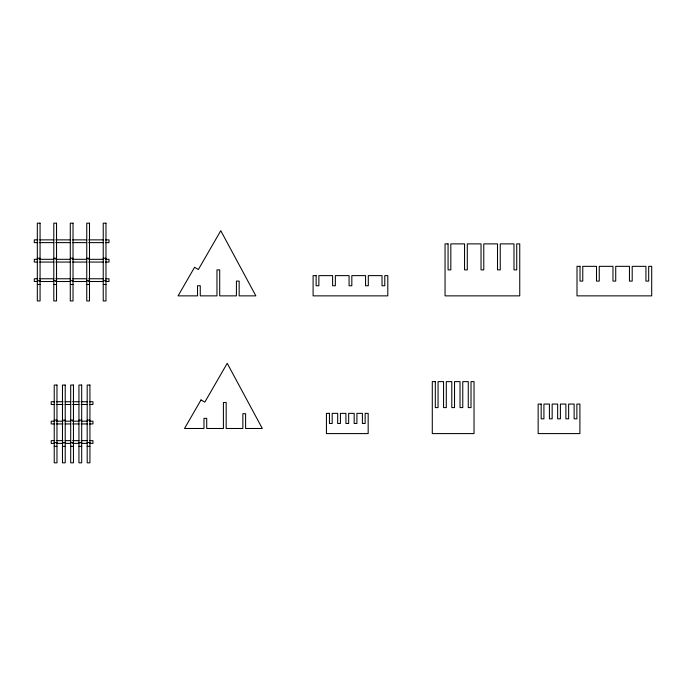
<?xml version="1.0" encoding="UTF-8"?>
<svg xmlns="http://www.w3.org/2000/svg" width="686" height="686" viewBox="0 0 686 686"><rect width="100%" height="100%" fill="white"/><g stroke="black" fill="none" stroke-linecap="round" stroke-linejoin="round"><path stroke-width="1.03" d="M37.816 239.868L34.3 239.868L34.3 242.621L37.816 242.621M39.754 239.868L53.8 239.868M55.703 239.868L70.589 239.868M72.716 239.868L86.753 239.868M88.657 239.868L103.543 239.868M105.481 239.868L108.997 239.868L108.997 242.621L105.481 242.621M39.754 242.621L53.8 242.621M55.703 242.621L70.589 242.621M72.716 242.621L86.753 242.621M88.657 242.621L103.543 242.621M37.318 258.262L40.071 258.262M53.8 258.262L56.544 258.262M70.281 258.262L73.025 258.262M86.753 258.262L89.497 258.262M103.234 258.262L105.978 258.262M37.816 259.317L34.3 259.317L34.3 262.061L37.816 262.061M39.754 259.317L53.8 259.317M55.703 259.317L70.589 259.317M72.716 259.317L86.753 259.317M88.657 259.317L103.543 259.317M105.481 259.317L108.997 259.317L108.997 262.061L105.481 262.061M39.754 262.061L53.8 262.061M55.703 262.061L70.589 262.061M72.716 262.061L86.753 262.061M88.657 262.061L103.543 262.061M37.816 278.765L34.3 278.765L34.3 281.509L37.816 281.509M39.754 278.765L53.8 278.765M55.703 278.765L70.589 278.765M72.716 278.765L86.753 278.765M88.657 278.765L103.543 278.765M105.481 278.765L108.997 278.765L108.997 281.509L105.481 281.509M37.318 280.668L40.071 280.668M53.8 280.668L56.544 280.668M70.281 280.668L73.025 280.668M86.753 280.668L89.497 280.668M103.234 280.668L105.978 280.668M39.754 281.509L53.8 281.509M55.703 281.509L70.589 281.509M72.716 281.509L86.753 281.509M88.657 281.509L103.543 281.509M37.318 284.476L40.071 284.476M53.8 284.476L56.544 284.476M70.281 284.476L73.025 284.476M86.753 284.476L89.497 284.476M103.234 284.476L105.978 284.476M54.717 401.747L51.201 401.747L51.201 404.491L54.717 404.491M56.664 401.747L63.043 401.747M65.17 401.747L70.701 401.747M72.605 401.747L78.984 401.747M81.111 401.747L87.491 401.747M89.437 401.747L92.953 401.747L92.953 404.491L89.437 404.491M56.664 404.491L63.043 404.491M65.17 404.491L70.701 404.491M72.605 404.491L78.984 404.491M81.111 404.491L87.491 404.491M54.228 420.132L56.972 420.132M62.469 420.132L65.213 420.132M70.701 420.132L73.453 420.132M78.941 420.132L81.685 420.132M87.182 420.132L89.926 420.132M54.717 421.187L51.201 421.187L51.201 423.939L54.717 423.939M56.664 421.187L63.043 421.187M65.17 421.187L70.701 421.187M72.605 421.187L78.984 421.187M81.111 421.187L87.491 421.187M89.437 421.187L92.953 421.187L92.953 423.939L89.437 423.939M56.664 423.939L63.043 423.939M65.17 423.939L70.701 423.939M72.605 423.939L78.984 423.939M81.111 423.939L87.491 423.939M54.717 440.635L51.201 440.635L51.201 443.379L54.717 443.379M56.664 440.635L63.043 440.635M65.17 440.635L70.701 440.635M72.605 440.635L78.984 440.635M81.111 440.635L87.491 440.635M89.437 440.635L92.953 440.635L92.953 443.379L89.437 443.379M54.228 442.539L56.972 442.539M62.469 442.539L65.213 442.539M70.701 442.539L73.453 442.539M78.941 442.539L81.685 442.539M87.182 442.539L89.926 442.539M56.664 443.379L63.043 443.379M65.17 443.379L70.701 443.379M72.605 443.379L78.984 443.379M81.111 443.379L87.491 443.379M54.228 446.346L56.972 446.346M62.469 446.346L65.213 446.346M70.701 446.346L73.453 446.346M78.941 446.346L81.685 446.346M87.182 446.346L89.926 446.346M194.558 267.317L178.077 295.863L197.525 295.863L197.525 285.745L200.269 285.745L200.269 295.863L216.965 295.863L216.965 269.872L219.709 269.872L219.709 295.863L236.413 295.863L236.413 281.097L239.157 281.097L239.157 295.863L255.852 295.863L220.772 230.702L198.365 269.521L194.558 267.317M201.007 399.938L184.525 428.484L203.974 428.484L203.974 418.366L206.718 418.366L206.718 428.484L223.413 428.484L223.413 402.493L226.166 402.493L226.166 428.484L242.861 428.484L242.861 413.718L245.605 413.718L245.605 428.484L262.301 428.484L227.22 363.323L204.814 402.133L201.007 399.938M40.071 223.173L37.318 223.173L37.318 300.948L40.071 300.948L40.071 223.173M56.544 223.173L53.8 223.173L53.8 300.948L56.544 300.948L56.544 223.173M73.025 223.173L70.281 223.173L70.281 300.948L73.025 300.948L73.025 223.173M89.497 223.173L86.753 223.173L86.753 300.948L89.497 300.948L89.497 223.173M105.978 223.173L103.234 223.173L103.234 300.948L105.978 300.948L105.978 223.173M448.069 243.882L445.051 243.882L445.051 295.863L519.748 295.863L519.748 243.882L516.73 243.882L516.73 269.872L513.986 269.872L513.986 243.882L500.248 243.882L500.248 269.872L497.504 269.872L497.504 243.882L483.776 243.882L483.776 269.872L481.032 269.872L481.032 243.882L467.295 243.882L467.295 269.872L464.551 269.872L464.551 243.882L450.822 243.882L450.822 269.872L448.069 269.872L448.069 243.882M580.022 266.34L577.003 266.34L577.003 295.863L651.7 295.863L651.7 266.34L648.682 266.34L648.682 281.097L645.929 281.097L645.929 266.34L632.2 266.34L632.2 281.097L629.456 281.097L629.456 266.34L615.719 266.34L615.719 281.097L612.975 281.097L612.975 266.34L599.247 266.34L599.247 281.097L596.503 281.097L596.503 266.34L582.766 266.34L582.766 281.097L580.022 281.097L580.022 266.34M316.126 275.626L313.099 275.626L313.099 295.863L387.804 295.863L387.804 275.626L384.786 275.626L384.786 285.745L382.033 285.745L382.033 275.626L368.305 275.626L368.305 285.745L365.561 285.745L365.561 275.626L351.824 275.626L351.824 285.745L349.08 285.745L349.08 275.626L335.351 275.626L335.351 285.745L332.599 285.745L332.599 275.626L318.87 275.626L318.87 285.745L316.126 285.745L316.126 275.626M435.31 381.622L432.291 381.622L432.291 433.595L474.035 433.595L474.035 381.622L471.016 381.622L471.016 407.604L468.264 407.604L468.264 381.622L462.776 381.622L462.776 407.604L460.023 407.604L460.023 381.622L454.535 381.622L454.535 407.604L451.791 407.604L451.791 381.622L446.294 381.622L446.294 407.604L443.55 407.604L443.55 381.622L438.054 381.622L438.054 407.604L435.31 407.604L435.31 381.622M56.972 385.052L54.228 385.052L54.228 462.827L56.972 462.827L56.972 385.052M65.213 385.052L62.469 385.052L62.469 462.827L65.213 462.827L65.213 385.052M73.453 385.052L70.701 385.052L70.701 462.827L73.453 462.827L73.453 385.052M81.685 385.052L78.941 385.052L78.941 462.827L81.685 462.827L81.685 385.052M89.926 385.052L87.182 385.052L87.182 462.827L89.926 462.827L89.926 385.052M541.177 404.071L538.15 404.071L538.15 433.595L579.902 433.595L579.902 404.071L576.875 404.071L576.875 418.837L574.131 418.837L574.131 404.071L568.634 404.071L568.634 418.837L565.89 418.837L565.89 404.071L560.402 404.071L560.402 418.837L557.649 418.837L557.649 404.071L552.161 404.071L552.161 418.837L549.417 418.837L549.417 404.071L543.921 404.071L543.921 418.837L541.177 418.837L541.177 404.071M329.443 413.358L326.425 413.358L326.425 433.595L368.168 433.595L368.168 413.358L365.149 413.358L365.149 423.476L362.397 423.476L362.397 413.358L356.909 413.358L356.909 423.476L354.165 423.476L354.165 413.358L348.668 413.358L348.668 423.476L345.924 423.476L345.924 413.358L340.428 413.358L340.428 423.476L337.684 423.476L337.684 413.358L332.187 413.358L332.187 423.476L329.443 423.476L329.443 413.358"/></g></svg>
